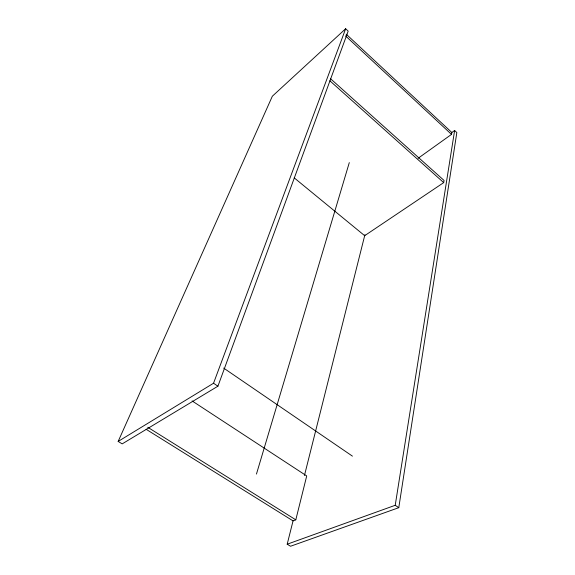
<?xml version="1.0" encoding="UTF-8"?>
<svg xmlns="http://www.w3.org/2000/svg" width="575" height="575" viewBox="0 0 575 575"><rect width="100%" height="100%" fill="white"/><g stroke="black" fill="none" stroke-linecap="round" stroke-linejoin="round"><path stroke-width="0.86" d="M293.085 520.734L287.191 544.209L290.548 546.25L398.784 507.682L456.838 132.559L454.624 130.482L451.727 132.559M287.191 544.209L395.219 505.288L454.624 130.482M294.213 177.869L364.672 235.685L443.699 182.62L444.051 180.442L330.589 78.761M418.075 158.305L451.519 134.392L451.828 132.487L346.186 34.162M146.115 429.281L293.049 520.885L295.802 519.829L306.719 475.935L192.086 400.919M304.441 475.525L364.924 234.686M256.45 474.073L349.298 162.603M217.925 386.192L348.191 31.115L345.654 28.75L272.342 96.219L118.163 441.427L122.195 443.878L217.925 386.192L213.541 383.238L118.163 441.427M213.541 383.238L345.654 28.75M147.746 427.275L295.802 519.829M395.219 505.288L398.784 507.682M223.668 368.093L352.439 456.147M329.842 80.773L443.699 182.62M345.539 35.902L451.519 134.392"/></g></svg>
